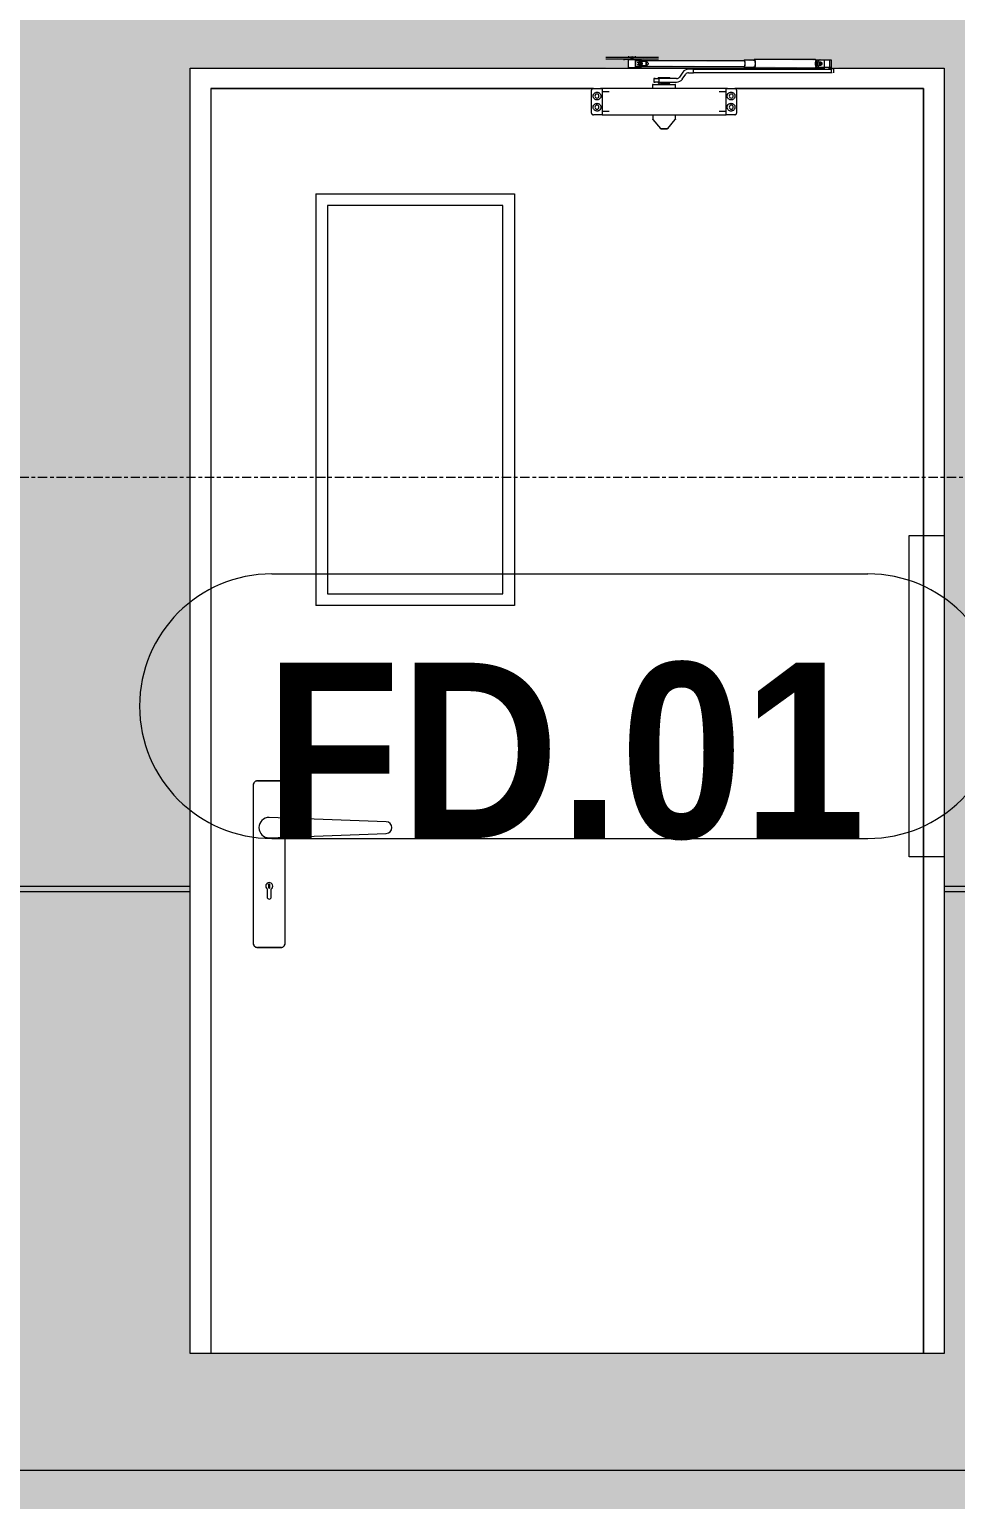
# Model space of a CAD drawing. Header units: millimetres. Extents: x 9199 to 175431, y -4466 to 35300.
# Drawn here: x 145686 to 147271, y 450 to 2966 of the extents above; entities that cross this region are included whole.
import ezdxf

# ---------------------------------------------------------------- set-up
doc = ezdxf.new("R2010")
doc.units = ezdxf.units.MM
doc.linetypes.add('Centre', pattern=[31.75, 6.35, -4.7625, 15.875, -4.7625])
for name, color, linetype, lineweight in [('0-2', 250, 'Continuous', 5), ('A-DETL-GENF-2', 9, 'Continuous', 9), ('A-DETL-THIN', 151, 'Continuous', 9), ('A-DOOR', 31, 'Continuous', 9), ('A-DOOR-FRAM', 31, 'Continuous', 9), ('A-DOOR-IDEN', 31, 'Continuous', 9), ('A-FLOR-LEVL-2', 51, 'Centre', 9), ('A-WALL', 113, 'Continuous', 9), ('A-WALL-PATT-2', 111, 'Continuous', 5), ('S-BEAM-1', 7, 'Continuous', 9)]:
    doc.layers.add(name, color=color, linetype=linetype, lineweight=lineweight)
doc.styles.add('Arial_B_2', font='arialbd.ttf', dxfattribs={"width": 0.9, "height": 300})

# ---------------------------------------------------------------- blocks, each defined once
blk = doc.blocks.new('NCV_TKTC_KET CAU_rvt-2-TKCS_MẶT ĐỨNG HƯỚNG TÂY')
at = {"layer": 'S-BEAM-1'}
for p, q in [((-33946.9, 1550), (-33946.9, 2100)), ((-33946.9, 2100), (-33886.9, 2100)), ((-33886.9, 1550), (-33946.9, 1550))]:
    blk.add_line(p, q, dxfattribs=at)
blk = doc.blocks.new('FD_01 - FD_01-1200x2200mm-1787918-TKCS_MẶT ĐỨNG HƯỚNG TÂY')
at = {"layer": 'A-DOOR'}
for p, q in [((-34426.8, 2920.3), (-34426.8, 2918.5)), ((-34420.8, 2920.3), (-34420.8, 2920.3)), ((-34420.8, 2920.3), (-34420.8, 2920.3)), ((-34414.8, 2918.5), (-34414.8, 2920.3)), ((-34465.8, 2918.5), (-34465.3, 2918.5)), ((-34465.8, 2915.5), (-34465.3, 2915.5)), ((-34465.3, 2918.5), (-34446.1, 2918.5)), ((-34465.3, 2915.5), (-34446.1, 2915.5)), ((-34446.1, 2918.5), (-34445.8, 2918.5)), ((-34446.1, 2915.5), (-34445.8, 2915.5)), ((-34445.7, 2918.5), (-34440.5, 2918.5)), ((-34445.7, 2915.5), (-34440.5, 2915.5)), ((-34440.5, 2918.5), (-34439.4, 2918.5)), ((-34440.5, 2915.5), (-34439.4, 2915.5)), ((-34439.4, 2918.5), (-34422.9, 2918.5)), ((-34439.4, 2915.5), (-34422.9, 2915.5)), ((-34433.8, 2914.5), (-34435.8, 2914.5)), ((-34435.8, 2914.5), (-34433.8, 2914.5)), ((-34426.4, 2914.5), (-34433.8, 2914.5)), ((-34427.3, 2914.5), (-34427.3, 2900.5)), ((-34427.3, 2900.5), (-34425.6, 2900.5)), ((-34427, 2900.5), (-34427.3, 2900.5)), ((-34426.7, 2914.5), (-34427, 2914.5)), ((-34427, 2914.5), (-34415.5, 2914.5)), ((-34415.5, 2900.5), (-34427, 2900.5)), ((-34425.8, 2915.5), (-34425.8, 2914.5)), ((-34420.8, 2918.5), (-34423.3, 2918.5)), ((-34423.3, 2918.5), (-34420.8, 2918.5)), ((-34420.8, 2915.5), (-34423.3, 2915.5)), ((-34423.3, 2915.5), (-34420.8, 2915.5)), ((-34420.8, 2915.5), (-34423.3, 2915.5)), ((-34423.3, 2915.5), (-34420.8, 2915.5)), ((-34422.9, 2918.5), (-34418.6, 2918.5)), ((-34422.9, 2918.5), (-34418.6, 2918.5)), ((-34418.6, 2917.5), (-34422.9, 2917.5)), ((-34422.9, 2915.5), (-34418.6, 2915.5)), ((-34422.9, 2915.5), (-34418.6, 2915.5)), ((-34420.8, 2918.5), (-34422.3, 2918.5)), ((-34422.3, 2918.5), (-34420.8, 2918.5)), ((-34420.8, 2918.5), (-34418.3, 2918.5)), ((-34418.3, 2918.5), (-34420.8, 2918.5)), ((-34420.8, 2918.5), (-34419.2, 2918.5)), ((-34419.2, 2918.5), (-34420.8, 2918.5)), ((-34420.8, 2915.5), (-34418.3, 2915.5)), ((-34418.3, 2915.5), (-34420.8, 2915.5)), ((-34420.8, 2915.5), (-34418.3, 2915.5)), ((-34418.3, 2915.5), (-34420.8, 2915.5)), ((-34418.6, 2918.5), (-34402.1, 2918.5)), ((-34418.6, 2915.5), (-34402.1, 2915.5)), ((-34415.8, 2914.5), (-34415.8, 2915.5)), ((-34415.5, 2914.5), (-34409.8, 2914.5)), ((-34415.5, 2914.5), (-34415.5, 2900.5)), ((-34409.8, 2900.5), (-34415.5, 2900.5)), ((-34228.8, 2912.5), (-34415.2, 2912.5)), ((-34415.2, 2902.5), (-34228.8, 2902.5)), ((-34414.3, 2900.5), (-34414.3, 2914.5)), ((-34411.2, 2910.8), (-34411.2, 2908.9)), ((-34411.2, 2906), (-34411.2, 2904.2)), ((-34407.8, 2914.5), (-34409.8, 2914.5)), ((-34409.5, 2911.5), (-34404.8, 2911.5)), ((-34406.4, 2911.5), (-34409.5, 2911.5)), ((-34409.5, 2903.5), (-34406.4, 2903.5)), ((-34404.8, 2903.5), (-34409.5, 2903.5)), ((-34405.8, 2914.5), (-34407.8, 2914.5)), ((-34407.8, 2914.5), (-34405.8, 2914.5)), ((-34405.2, 2911.5), (-34406.4, 2911.5)), ((-34406.4, 2903.5), (-34405.2, 2903.5)), ((-34404.8, 2911.5), (-34403.6, 2911.5)), ((-34403.6, 2903.5), (-34404.8, 2903.5)), ((-34403.6, 2911.5), (-34396.7, 2911.5)), ((-34396.7, 2903.5), (-34403.6, 2903.5)), ((-34402.1, 2918.5), (-34401, 2918.5)), ((-34402.1, 2915.5), (-34401, 2915.5)), ((-34401, 2918.5), (-34395.8, 2918.5)), ((-34401, 2915.5), (-34395.8, 2915.5)), ((-34396.7, 2903.5), (-34396.7, 2911.5)), ((-34395.7, 2918.5), (-34395.4, 2918.5)), ((-34395.7, 2915.5), (-34395.4, 2915.5)), ((-34395.4, 2918.5), (-34376.2, 2918.5)), ((-34395.4, 2915.5), (-34376.2, 2915.5)), ((-34376.2, 2918.5), (-34375.8, 2918.5)), ((-34376.2, 2915.5), (-34375.8, 2915.5)), ((-34324.2, 2898), (-34324.2, 2898)), ((-34315.8, 2898), (-34324.2, 2898)), ((-34315.8, 2892), (-34315.8, 2898)), ((-34315.8, 2898), (-34080.3, 2898)), ((-34211.4, 2913.5), (-34228.8, 2913.5)), ((-34228.8, 2901.5), (-34211.4, 2901.5)), ((-34106.7, 2914.5), (-34211.4, 2914.5)), ((-34211.4, 2900.5), (-34106.7, 2900.5)), ((-34107.6, 2914), (-34105.9, 2914)), ((-34105.9, 2901), (-34107.6, 2901)), ((-34105.9, 2914), (-34099, 2914)), ((-34105.9, 2914), (-34105.9, 2901)), ((-34105.9, 2901.4), (-34105.9, 2913.6)), ((-34105.9, 2913.6), (-34105.9, 2901.4)), ((-34099, 2901), (-34105.9, 2901)), ((-34099.6, 2914), (-34099, 2914)), ((-34099, 2901), (-34099.6, 2901)), ((-34099, 2914), (-34091.9, 2914)), ((-34091.9, 2901), (-34099, 2901)), ((-34093.3, 2901), (-34093.3, 2898)), ((-34092.1, 2901.2), (-34092.1, 2898)), ((-34091.9, 2914), (-34080.3, 2914)), ((-34091.9, 2914), (-34091.9, 2901)), ((-34080.3, 2901), (-34091.9, 2901)), ((-34083.5, 2898), (-34083.5, 2901)), ((-34082.3, 2898), (-34082.3, 2914)), ((-34080.3, 2898), (-34078.2, 2898)), ((-34080.3, 2898), (-34080.3, 2892)), ((-34079.8, 2901), (-34079.8, 2914)), ((-34075.8, 2892), (-34075.8, 2898)), ((-34385.7, 2872), (-34385.7, 2865)), ((-34385, 2872), (-34385.7, 2872)), ((-34385.7, 2872), (-34385, 2872)), ((-34385, 2872), (-34346.6, 2872)), ((-34383.6, 2882), (-34383.6, 2876)), ((-34381.4, 2882), (-34383.6, 2882)), ((-34383.6, 2882), (-34375.1, 2882)), ((-34375.1, 2876), (-34383.6, 2876)), ((-34383.6, 2876), (-34381.4, 2876)), ((-34376.2, 2884), (-34368.8, 2884)), ((-34376.2, 2884), (-34376.2, 2882)), ((-34376.2, 2876), (-34376.2, 2874)), ((-34372.5, 2874), (-34376.2, 2874)), ((-34344.7, 2882), (-34375.1, 2882)), ((-34375.1, 2882), (-34375.1, 2876)), ((-34375.1, 2876), (-34344.7, 2876)), ((-34375.1, 2874), (-34375.1, 2872)), ((-34374.8, 2874), (-34375.1, 2874)), ((-34375.1, 2874), (-34374.8, 2874)), ((-34373.9, 2874), (-34374.8, 2874)), ((-34374.8, 2874), (-34373.9, 2874)), ((-34363.8, 2874), (-34372.5, 2874)), ((-34372.5, 2874), (-34368.5, 2874)), ((-34368.8, 2874), (-34372.5, 2874)), ((-34368.8, 2884), (-34358.8, 2884)), ((-34368.8, 2884), (-34368.8, 2882)), ((-34368.8, 2876), (-34368.8, 2874)), ((-34363.8, 2874), (-34368.8, 2874)), ((-34368.5, 2874), (-34359.8, 2874)), ((-34357.4, 2874), (-34363.8, 2874)), ((-34358.8, 2874), (-34363.8, 2874)), ((-34359.8, 2874), (-34357.4, 2874)), ((-34358.8, 2884), (-34356.1, 2884)), ((-34358.8, 2884), (-34358.8, 2882)), ((-34358.8, 2876), (-34358.8, 2874)), ((-34357.4, 2874), (-34358.8, 2874)), ((-34357.4, 2874), (-34357.1, 2874)), ((-34357.1, 2874), (-34357.4, 2874)), ((-34356.1, 2874), (-34357.4, 2874)), ((-34357.1, 2872), (-34357.1, 2874)), ((-34356.1, 2882), (-34356.1, 2884)), ((-34356.1, 2874), (-34356.1, 2876)), ((-34346.6, 2872), (-34347.2, 2872)), ((-34346.6, 2865), (-34346.6, 2872)), ((-34334, 2892.9), (-34339.8, 2884.6)), ((-34334.9, 2881.1), (-34329.1, 2889.4)), ((-34324.2, 2892), (-34315.8, 2892)), ((-34080.3, 2892), (-34315.8, 2892)), ((-34078.2, 2892), (-34080.3, 2892)), ((-34487.1, 2865), (-35141.9, 2865)), ((-35141.9, 2865), (-35141.9, 700)), ((-34490.1, 2823), (-34490.1, 2862)), ((-34487.1, 2865), (-34474.9, 2865)), ((-34472.1, 2865), (-34474.9, 2865)), ((-34474.9, 2865), (-34472.9, 2865)), ((-34472.5, 2865), (-34472.2, 2865)), ((-34260.1, 2865), (-34472.1, 2865)), ((-34472.1, 2865), (-34472.1, 2864.7)), ((-34472.1, 2864.7), (-34472.1, 2856.1)), ((-34460.1, 2859), (-34472.1, 2859)), ((-34472.1, 2856.1), (-34472.1, 2854.3)), ((-34472.1, 2854.3), (-34472.1, 2830.7)), ((-34260.1, 2859), (-34272.1, 2859)), ((-34257.4, 2865), (-34260.1, 2865)), ((-34260.1, 2864.7), (-34260.1, 2865)), ((-34260.1, 2856.1), (-34260.1, 2864.7)), ((-34260.1, 2854.3), (-34260.1, 2856.1)), ((-34260.1, 2830.7), (-34260.1, 2854.3)), ((-34260, 2865), (-34259.8, 2865)), ((-34259.3, 2865), (-34257.4, 2865)), ((-34257.4, 2865), (-34245.1, 2865)), ((-33921.9, 2865), (-34245.1, 2865)), ((-34242.1, 2862), (-34242.1, 2823)), ((-33921.9, 700), (-33921.9, 2865)), ((-34474.9, 2820), (-34487.1, 2820)), ((-34472.9, 2820), (-34474.9, 2820)), ((-34472.2, 2820), (-34472.5, 2820)), ((-34472.1, 2830.7), (-34472.1, 2828.9)), ((-34472.1, 2828.9), (-34472.1, 2820.3)), ((-34472.1, 2826), (-34460.1, 2826)), ((-34472.1, 2820.3), (-34472.1, 2820)), ((-34472.1, 2820), (-34260.1, 2820)), ((-34385.6, 2820), (-34385.6, 2812.4)), ((-34346.6, 2812.4), (-34346.6, 2820)), ((-34272.1, 2826), (-34260.1, 2826)), ((-34260.1, 2828.9), (-34260.1, 2830.7)), ((-34260.1, 2820.3), (-34260.1, 2828.9)), ((-34260.1, 2820), (-34260.1, 2820.3)), ((-34259.8, 2820), (-34260, 2820)), ((-34257.4, 2820), (-34259.3, 2820)), ((-34245.1, 2820), (-34257.4, 2820)), ((-34385.4, 2811.7), (-34372.4, 2796.3)), ((-34366.1, 2796), (-34366.1, 2796)), ((-34366.1, 2796), (-34366.1, 2796)), ((-34359.9, 2796.3), (-34346.9, 2811.7)), ((-34961.9, 2685), (-34621.9, 2685)), ((-34961.9, 2685), (-34961.9, 1980)), ((-34621.9, 2685), (-34621.9, 1980)), ((-34941.9, 2665), (-34941.9, 2000)), ((-34641.9, 2665), (-34941.9, 2665)), ((-34641.9, 2000), (-34641.9, 2665)), ((-34941.9, 2000), (-34641.9, 2000)), ((-34621.9, 1980), (-34961.9, 1980)), ((-35069.4, 1672.5), (-35069.4, 1402.5)), ((-35021.9, 1680), (-35061.9, 1680)), ((-35061.9, 1680), (-35021.9, 1680)), ((-35014.4, 1616.5), (-35014.4, 1672.5)), ((-34841.6, 1610), (-35041.9, 1617.5)), ((-35041.9, 1582.5), (-34841.6, 1590)), ((-35014.4, 1402.5), (-35014.4, 1583.5)), ((-35045.4, 1495.1), (-35045.4, 1481.2)), ((-35042.6, 1497), (-35042.6, 1503)), ((-35041.2, 1503), (-35041.2, 1497)), ((-35038.4, 1481.2), (-35038.4, 1495.1)), ((-35061.9, 1395), (-35022, 1395)), ((-35022, 1395), (-35061.9, 1395))]:
    blk.add_line(p, q, dxfattribs=at)
at = {"layer": 'A-DOOR', "flags": 128}
for points in [[(-34396.7, 2911.5), (-34395.7, 2911), (-34394.9, 2910.4), (-34394.3, 2909.7), (-34393.8, 2909), (-34393.5, 2908.3), (-34393.4, 2907.5)], [(-34393.4, 2907.5), (-34393.5, 2906.7), (-34393.8, 2906), (-34394.3, 2905.3), (-34394.9, 2904.6), (-34395.7, 2904), (-34396.7, 2903.5)], [(-34396, 2907.5), (-34396.1, 2908.3), (-34396.3, 2909), (-34396.6, 2909.7)], [(-34396.6, 2905.3), (-34396.3, 2906), (-34396.1, 2906.7), (-34396, 2907.5)], [(-34487.1, 2865), (-34487.8, 2864.9), (-34488.4, 2864.7), (-34489, 2864.3), (-34489.5, 2863.9), (-34489.8, 2863.3), (-34490.1, 2862.7), (-34490.1, 2862)], [(-34242.1, 2862), (-34242.2, 2862.7), (-34242.4, 2863.3), (-34242.8, 2863.9), (-34243.3, 2864.3), (-34243.8, 2864.7), (-34244.5, 2864.9), (-34245.1, 2865)], [(-34490.1, 2823), (-34490.1, 2822.3), (-34489.8, 2821.7), (-34489.5, 2821.1), (-34489, 2820.7), (-34488.4, 2820.3), (-34487.8, 2820.1), (-34487.1, 2820)], [(-34245.1, 2820), (-34244.5, 2820.1), (-34243.8, 2820.3), (-34243.3, 2820.7), (-34242.8, 2821.1), (-34242.4, 2821.7), (-34242.2, 2822.3), (-34242.1, 2823)], [(-34385.4, 2811.7), (-34385.4, 2811.7), (-34385.4, 2811.8), (-34385.4, 2811.8), (-34385.5, 2811.8), (-34385.5, 2811.9), (-34385.5, 2811.9), (-34385.5, 2812), (-34385.5, 2812), (-34385.6, 2812), (-34385.6, 2812.1), (-34385.6, 2812.1), (-34385.6, 2812.2), (-34385.6, 2812.2), (-34385.6, 2812.3), (-34385.6, 2812.3), (-34385.6, 2812.3), (-34385.6, 2812.4), (-34385.6, 2812.4)], [(-34371.7, 2796), (-34371.7, 2796), (-34371.8, 2796), (-34371.8, 2796), (-34371.8, 2796), (-34371.9, 2796), (-34371.9, 2796), (-34372, 2796), (-34372, 2796), (-34372, 2796.1), (-34372.1, 2796.1), (-34372.1, 2796.1), (-34372.1, 2796.1), (-34372.2, 2796.1), (-34372.2, 2796.1), (-34372.2, 2796.2), (-34372.2, 2796.2), (-34372.3, 2796.2), (-34372.3, 2796.2), (-34372.3, 2796.3), (-34372.4, 2796.3), (-34372.4, 2796.3), (-34372.4, 2796.3)], [(-34366.1, 2796), (-34366.3, 2796), (-34366.6, 2796), (-34366.8, 2796), (-34367, 2796), (-34367.2, 2796), (-34367.5, 2796), (-34367.7, 2796), (-34367.9, 2796), (-34368.1, 2796), (-34368.3, 2796), (-34368.5, 2796), (-34368.7, 2796), (-34368.9, 2796), (-34369.1, 2796), (-34369.3, 2796), (-34369.5, 2796), (-34369.6, 2796), (-34369.8, 2796), (-34370, 2796), (-34370.1, 2796), (-34370.3, 2796), (-34370.4, 2796), (-34370.6, 2796), (-34370.7, 2796), (-34370.8, 2796), (-34370.9, 2796), (-34371, 2796), (-34371.1, 2796), (-34371.2, 2796), (-34371.3, 2796), (-34371.4, 2796), (-34371.5, 2796), (-34371.5, 2796), (-34371.6, 2796), (-34371.6, 2796), (-34371.7, 2796), (-34371.7, 2796), (-34371.7, 2796), (-34371.7, 2796)], [(-34371.7, 2796), (-34371.7, 2796), (-34371.7, 2796), (-34371.7, 2796), (-34371.6, 2796), (-34371.6, 2796), (-34371.5, 2796), (-34371.5, 2796), (-34371.4, 2796), (-34371.3, 2796), (-34371.3, 2796), (-34371.2, 2796), (-34371.1, 2796), (-34371, 2796), (-34370.8, 2796), (-34370.7, 2796), (-34370.6, 2796), (-34370.5, 2796), (-34370.3, 2796), (-34370.2, 2796), (-34370, 2796), (-34369.8, 2796), (-34369.7, 2796), (-34369.5, 2796), (-34369.3, 2796), (-34369.1, 2796), (-34368.9, 2796), (-34368.8, 2796), (-34368.6, 2796), (-34368.4, 2796), (-34368.1, 2796), (-34367.9, 2796), (-34367.7, 2796), (-34367.5, 2796), (-34367.3, 2796), (-34367.1, 2796), (-34366.9, 2796), (-34366.6, 2796), (-34366.4, 2796), (-34366.2, 2796), (-34366.1, 2796)], [(-34366.1, 2796), (-34365.9, 2796), (-34365.7, 2796), (-34365.5, 2796), (-34365.2, 2796), (-34365, 2796), (-34364.8, 2796), (-34364.6, 2796), (-34364.4, 2796), (-34364.2, 2796), (-34364, 2796), (-34363.8, 2796), (-34363.6, 2796), (-34363.4, 2796), (-34363.2, 2796), (-34363, 2796), (-34362.8, 2796), (-34362.6, 2796), (-34362.5, 2796), (-34362.3, 2796), (-34362.1, 2796), (-34362, 2796), (-34361.8, 2796), (-34361.7, 2796), (-34361.6, 2796), (-34361.4, 2796), (-34361.3, 2796), (-34361.2, 2796), (-34361.1, 2796), (-34361, 2796), (-34360.9, 2796), (-34360.9, 2796), (-34360.8, 2796), (-34360.7, 2796), (-34360.7, 2796), (-34360.6, 2796), (-34360.6, 2796), (-34360.6, 2796), (-34360.6, 2796), (-34360.6, 2796)], [(-34360.6, 2796), (-34360.6, 2796), (-34360.6, 2796), (-34360.6, 2796), (-34360.6, 2796), (-34360.7, 2796), (-34360.7, 2796), (-34360.8, 2796), (-34360.8, 2796), (-34360.9, 2796), (-34361, 2796), (-34361.1, 2796), (-34361.2, 2796), (-34361.3, 2796), (-34361.4, 2796), (-34361.5, 2796), (-34361.7, 2796), (-34361.8, 2796), (-34361.9, 2796), (-34362.1, 2796), (-34362.2, 2796), (-34362.4, 2796), (-34362.6, 2796), (-34362.7, 2796), (-34362.9, 2796), (-34363.1, 2796), (-34363.3, 2796), (-34363.5, 2796), (-34363.7, 2796), (-34363.9, 2796), (-34364.1, 2796), (-34364.3, 2796), (-34364.5, 2796), (-34364.7, 2796), (-34365, 2796), (-34365.2, 2796), (-34365.4, 2796), (-34365.6, 2796), (-34365.8, 2796), (-34366.1, 2796), (-34366.1, 2796)], [(-34359.9, 2796.3), (-34359.9, 2796.3), (-34359.9, 2796.3), (-34359.9, 2796.2), (-34360, 2796.2), (-34360, 2796.2), (-34360, 2796.2), (-34360, 2796.2), (-34360.1, 2796.1), (-34360.1, 2796.1), (-34360.1, 2796.1), (-34360.2, 2796.1), (-34360.2, 2796.1), (-34360.2, 2796.1), (-34360.3, 2796), (-34360.3, 2796), (-34360.3, 2796), (-34360.4, 2796), (-34360.4, 2796), (-34360.5, 2796), (-34360.5, 2796), (-34360.5, 2796), (-34360.6, 2796)], [(-34346.6, 2812.4), (-34346.6, 2812.4), (-34346.6, 2812.3), (-34346.6, 2812.3), (-34346.6, 2812.2), (-34346.6, 2812.2), (-34346.7, 2812.1), (-34346.7, 2812.1), (-34346.7, 2812.1), (-34346.7, 2812), (-34346.7, 2812), (-34346.7, 2811.9), (-34346.8, 2811.9), (-34346.8, 2811.9), (-34346.8, 2811.8), (-34346.8, 2811.8), (-34346.8, 2811.7), (-34346.9, 2811.7), (-34346.9, 2811.7)], [(-35061.9, 1680), (-35062.2, 1680), (-35062.5, 1680), (-35062.8, 1679.9), (-35063.1, 1679.9), (-35063.4, 1679.9), (-35063.7, 1679.8), (-35064, 1679.7), (-35064.3, 1679.6), (-35064.6, 1679.5), (-35064.9, 1679.4), (-35065.1, 1679.3), (-35065.4, 1679.2), (-35065.7, 1679), (-35065.9, 1678.9), (-35066.2, 1678.7), (-35066.4, 1678.5), (-35066.7, 1678.3), (-35066.9, 1678.1), (-35067.1, 1677.9), (-35067.3, 1677.7), (-35067.5, 1677.5), (-35067.7, 1677.3), (-35067.9, 1677), (-35068.1, 1676.8), (-35068.2, 1676.6), (-35068.4, 1676.3), (-35068.6, 1676), (-35068.7, 1675.8), (-35068.8, 1675.5), (-35068.9, 1675.2), (-35069, 1674.9), (-35069.1, 1674.7), (-35069.2, 1674.4), (-35069.3, 1674.1), (-35069.3, 1673.8), (-35069.4, 1673.5), (-35069.4, 1673.2), (-35069.4, 1672.9), (-35069.4, 1672.6), (-35069.4, 1672.5)], [(-35014.4, 1672.5), (-35014.4, 1672.8), (-35014.5, 1673.1), (-35014.5, 1673.4), (-35014.5, 1673.7), (-35014.6, 1674), (-35014.7, 1674.3), (-35014.7, 1674.6), (-35014.8, 1674.9), (-35014.9, 1675.1), (-35015, 1675.4), (-35015.2, 1675.7), (-35015.3, 1676), (-35015.4, 1676.2), (-35015.6, 1676.5), (-35015.7, 1676.7), (-35015.9, 1677), (-35016.1, 1677.2), (-35016.3, 1677.4), (-35016.5, 1677.7), (-35016.7, 1677.9), (-35016.9, 1678.1), (-35017.2, 1678.3), (-35017.4, 1678.5), (-35017.6, 1678.6), (-35017.9, 1678.8), (-35018.1, 1679), (-35018.4, 1679.1), (-35018.7, 1679.3), (-35018.9, 1679.4), (-35019.2, 1679.5), (-35019.5, 1679.6), (-35019.8, 1679.7), (-35020.1, 1679.8), (-35020.4, 1679.8), (-35020.7, 1679.9), (-35021, 1679.9), (-35021.3, 1680), (-35021.6, 1680), (-35021.9, 1680), (-35021.9, 1680)], [(-35069.4, 1402.5), (-35069.4, 1402.2), (-35069.4, 1401.9), (-35069.4, 1401.6), (-35069.3, 1401.3), (-35069.3, 1401), (-35069.2, 1400.7), (-35069.1, 1400.4), (-35069.1, 1400.1), (-35069, 1399.9), (-35068.8, 1399.6), (-35068.7, 1399.3), (-35068.6, 1399), (-35068.4, 1398.8), (-35068.3, 1398.5), (-35068.1, 1398.3), (-35068, 1398), (-35067.8, 1397.8), (-35067.6, 1397.6), (-35067.4, 1397.3), (-35067.2, 1397.1), (-35066.9, 1396.9), (-35066.7, 1396.7), (-35066.5, 1396.5), (-35066.2, 1396.4), (-35066, 1396.2), (-35065.7, 1396), (-35065.5, 1395.9), (-35065.2, 1395.7), (-35064.9, 1395.6), (-35064.7, 1395.5), (-35064.4, 1395.4), (-35064.1, 1395.3), (-35063.8, 1395.2), (-35063.5, 1395.2), (-35063.2, 1395.1), (-35062.9, 1395.1), (-35062.6, 1395), (-35062.3, 1395), (-35062, 1395), (-35061.9, 1395)], [(-35022, 1395), (-35021.7, 1395), (-35021.4, 1395), (-35021.1, 1395.1), (-35020.8, 1395.1), (-35020.5, 1395.1), (-35020.2, 1395.2), (-35019.9, 1395.3), (-35019.6, 1395.4), (-35019.3, 1395.5), (-35019, 1395.6), (-35018.8, 1395.7), (-35018.5, 1395.8), (-35018.2, 1396), (-35018, 1396.1), (-35017.7, 1396.3), (-35017.5, 1396.5), (-35017.2, 1396.7), (-35017, 1396.9), (-35016.8, 1397.1), (-35016.6, 1397.3), (-35016.4, 1397.5), (-35016.2, 1397.7), (-35016, 1398), (-35015.8, 1398.2), (-35015.6, 1398.5), (-35015.5, 1398.7), (-35015.3, 1399), (-35015.2, 1399.2), (-35015.1, 1399.5), (-35014.9, 1399.8), (-35014.8, 1400.1), (-35014.8, 1400.4), (-35014.7, 1400.7), (-35014.6, 1400.9), (-35014.5, 1401.2), (-35014.5, 1401.5), (-35014.5, 1401.8), (-35014.4, 1402.1), (-35014.4, 1402.4), (-35014.4, 1402.5)]]:
    blk.add_lwpolyline(points, dxfattribs=at)
at = {"layer": 'A-DOOR'}
for centre, radius, start, end in [((-34481.1, 2852), 3.5, 0, 180), ((-34481.1, 2852), 3.5, 180, 0), ((-34251.1, 2852), 3.5, 0, 180), ((-34251.1, 2852), 3.5, 180, 0), ((-34481.1, 2833), 3.5, 0, 180), ((-34481.1, 2833), 3.5, 180, 0), ((-34251.1, 2833), 3.5, 0, 180), ((-34251.1, 2833), 3.5, 180, 0), ((-35061.9, 1672.5), 7.5, 150, 180), ((-35061.9, 1672.5), 7.5, 90, 120), ((-35021.9, 1672.5), 7.5, 60, 90), ((-35021.9, 1672.5), 7.5, 0, 30), ((-35041.9, 1600), 17.5, 90, 180), ((-35041.9, 1600), 17.5, 180, 270), ((-34841.9, 1600), 10, 0, 87.8544), ((-34841.9, 1600), 10, 272.1456, 0), ((-35041.9, 1500), 6, 305.6853, 234.3147), ((-35041.9, 1503), 0.7, 0, 180), ((-35041.9, 1503), 0.7, 0, 180), ((-35041.9, 1497), 0.7, 180, 0), ((-35041.9, 1497), 0.7, 180, 0), ((-35041.9, 1481.2), 3.5, 180, 0), ((-35061.9, 1402.5), 7.5, 180, 210), ((-35061.9, 1402.5), 7.5, 240, 270), ((-35022, 1402.5), 7.52, 270, 300), ((-35022, 1402.5), 7.52, 330, 0)]:
    blk.add_arc(centre, radius, start, end, dxfattribs=at)
for centre, major_axis, ratio, start_param, end_param in [((-34410.2, 2907.5), (0, 2.5), 0.965835, 0.261799, 0.523599), ((-34410.2, 2907.5), (0, 2.5), 0.965835, 2.617994, 2.879793), ((-34409.7, 2907.5), (0, 2.5), 0.965835, 0.261799, 0.523599), ((-34409.7, 2907.5), (0, 2.5), 0.965835, 0.261799, 0.523599), ((-34409.7, 2907.5), (0, 2.5), 0.965835, 2.617994, 2.879793), ((-34409.7, 2907.5), (0, 2.5), 0.965835, 2.617994, 2.879793), ((-34412, 2907.5), (0, 5), 0.259156, 4.942493, 5.172597), ((-34412, 2907.5), (0, 5), 0.259156, 4.252181, 4.482285), ((-34408.1, 2907.5), (0, 2.5), 0.965835, 0.785398, 1.047198), ((-34408.1, 2907.5), (0, 2.5), 0.965835, 0.785398, 1.047198), ((-34408.1, 2907.5), (0, 2.5), 0.965835, 2.094395, 2.356194), ((-34408.1, 2907.5), (0, 2.5), 0.965835, 2.094395, 2.356194), ((-34407.6, 2907.5), (0, 2.5), 0.965835, 4.712389, 7.853982), ((-34407.6, 2907.5), (0, 2.5), 0.965835, 1.570796, 4.712389), ((-34409.8, 2907.5), (0, 7), 0.965835, 4.712389, 6.283185), ((-34409.8, 2907.5), (0, 7), 0.965835, 3.141593, 4.712389), ((-34408.1, 2907.5), (0, 2.5), 0.965835, 4.712389, 6.806784), ((-34408.1, 2907.5), (0, 2.5), 0.965835, 4.712389, 6.806784), ((-34408.1, 2907.5), (0, 2.5), 0.965835, 2.617994, 4.712389), ((-34408.1, 2907.5), (0, 2.5), 0.965835, 2.617994, 4.712389), ((-34412.4, 2907.5), (0, 7), 0.965835, 4.712389, 5.759587), ((-34409.7, 2907.5), (0, 2.5), 0.965835, 4.712389, 6.021386), ((-34409.7, 2907.5), (0, 2.5), 0.965835, 4.712389, 6.021386), ((-34409.7, 2907.5), (0, 2.5), 0.965835, 3.403392, 4.712389), ((-34412.4, 2907.5), (0, 7), 0.965835, 3.665191, 4.712389), ((-34409.7, 2907.5), (0, 2.5), 0.965835, 3.403392, 4.712389), ((-34410.2, 2907.5), (0, 2.5), 0.965835, 4.712389, 5.759587), ((-34410.2, 2907.5), (0, 2.5), 0.965835, 3.665191, 4.712389), ((-34410.4, 2907.5), (0, 7), 0.965835, 4.712389, 6.021386), ((-34410.4, 2907.5), (0, 7), 0.965835, 3.403392, 4.712389), ((-34411.9, 2907.5), (0, 7), 0.965835, 4.974188, 5.759587), ((-34411.9, 2907.5), (0, 7), 0.965835, 3.665191, 4.45059), ((-34324.2, 2886), (0, 12), 1, 0, 0.959931), ((-34228.8, 2907.5), (0, 6), 0.259156, 4.712389, 6.806784), ((-34228.8, 2907.5), (0, 6), 0.259156, 2.617994, 4.712389), ((-34228.8, 2907.5), (0, 5), 0.259156, 4.712389, 6.283185), ((-34228.8, 2907.5), (0, 5), 0.259156, 3.141593, 4.712389), ((-34211.4, 2907.5), (0, 7), 0.259156, 4.712389, 7.068583), ((-34211.4, 2907.5), (0, 7), 0.259156, 2.356194, 4.712389), ((-34211.4, 2907.5), (0, 6), 0.259156, 4.712389, 6.806784), ((-34211.4, 2907.5), (0, 6), 0.259156, 2.617994, 4.712389), ((-34106.7, 2907.5), (0, 7), 0.259156, 5.776005, 6.283185), ((-34106.7, 2907.5), (0, 7), 0.259156, 3.141593, 3.648773), ((-34097.7, 2907.5), (0, 6.79), 0.965835, 0.291061, 1.570796), ((-34097.7, 2907.5), (0, 6.79), 0.965835, 1.570796, 2.850532), ((-34097.2, 2907.5), (0, 6.79), 0.965835, 0.291061, 1.570796), ((-34097.2, 2907.5), (0, 6.79), 0.965835, 1.570796, 2.850532), ((-34100.2, 2907.5), (0, 2.5), 0.965835, 4.712389, 7.068583), ((-34100.7, 2907.5), (0, 2.5), 0.965835, 4.712389, 6.806784), ((-34100.2, 2907.5), (0, 2.5), 0.965835, 2.356194, 4.712389), ((-34100.7, 2907.5), (0, 2.5), 0.965835, 2.617994, 4.712389), ((-34100.1, 2907.5), (0, 2.5), 0.965835, 4.712389, 7.068583), ((-34100.1, 2907.5), (0, 2.5), 0.965835, 2.356194, 4.712389), ((-34098.3, 2907.5), (0, 2.5), 0.965835, 4.712389, 7.853982), ((-34098.4, 2907.5), (0, 2.5), 0.965835, 4.712389, 7.853982), ((-34098.3, 2907.5), (0, 2.5), 0.965835, 1.570796, 4.712389), ((-34098.4, 2907.5), (0, 2.5), 0.965835, 1.570796, 4.712389), ((-34097.8, 2907.5), (0, 2.5), 0.965835, 4.712389, 7.853982), ((-34097.8, 2907.5), (0, 2.5), 0.965835, 1.570796, 4.712389), ((-34344.7, 2888), (0, 6), 1, 3.141593, 4.101524), ((-34344.7, 2888), (0, 12), 1, 3.141593, 4.101524), ((-34324.2, 2886), (0, 6), 1, 0, 0.959931)]:
    blk.add_ellipse(centre, major_axis=major_axis, ratio=ratio, start_param=start_param, end_param=end_param, dxfattribs=at)
for points, knots in [([(-34107, 2907.5), (-34107, 2907.8), (-34106.9, 2908.2), (-34106.9, 2908.7), (-34106.9, 2909), (-34106.8, 2909.4), (-34106.7, 2909.8), (-34106.7, 2910), (-34106.6, 2910.3), (-34106.6, 2910.4), (-34106.5, 2910.6), (-34106.5, 2910.8), (-34106.4, 2911.1), (-34106.3, 2911.3), (-34106.3, 2911.5), (-34106.2, 2911.7), (-34106.2, 2911.8), (-34106.1, 2912), (-34106.1, 2912.3), (-34106, 2912.5), (-34105.9, 2912.8), (-34105.9, 2913.2), (-34105.9, 2913.5), (-34105.9, 2913.6)], [0, 0, 0, 0, 0.1, 0.15, 0.2, 0.25, 0.3, 0.35, 0.375, 0.4, 0.425, 0.45, 0.5, 0.55, 0.575, 0.6, 0.625, 0.65, 0.7, 0.75, 0.8, 0.9, 1, 1, 1, 1]), ([(-34105.9, 2901.4), (-34105.9, 2901.5), (-34105.9, 2901.8), (-34105.9, 2902.2), (-34106, 2902.5), (-34106.1, 2902.7), (-34106.1, 2903), (-34106.2, 2903.2), (-34106.2, 2903.3), (-34106.3, 2903.5), (-34106.3, 2903.7), (-34106.4, 2903.9), (-34106.5, 2904.2), (-34106.5, 2904.4), (-34106.6, 2904.6), (-34106.6, 2904.7), (-34106.7, 2905), (-34106.7, 2905.2), (-34106.8, 2905.6), (-34106.9, 2906), (-34106.9, 2906.3), (-34106.9, 2906.8), (-34107, 2907.2), (-34107, 2907.5)], [0, 0, 0, 0, 0.1, 0.2, 0.25, 0.3, 0.35, 0.375, 0.4, 0.425, 0.45, 0.5, 0.55, 0.575, 0.6, 0.625, 0.65, 0.7, 0.75, 0.8, 0.85, 0.9, 1, 1, 1, 1]), ([(-34487.5, 2852), (-34487.5, 2853.2), (-34487, 2855), (-34485.5, 2856.9), (-34484, 2857.9), (-34482.3, 2858.5), (-34480.5, 2858.7), (-34478.8, 2858.4), (-34477.1, 2857.6), (-34475.8, 2856.4), (-34475.1, 2855.4), (-34474.9, 2854.9)], [0, 0, 0, 0, 0.2, 0.3, 0.4, 0.5, 0.6, 0.7, 0.8, 0.9, 1, 1, 1, 1]), ([(-34474.9, 2849.1), (-34475.4, 2848), (-34476.6, 2846.7), (-34478.8, 2845.6), (-34480.5, 2845.3), (-34482.3, 2845.5), (-34484, 2846.1), (-34485.5, 2847.1), (-34486.6, 2848.5), (-34487.3, 2850.2), (-34487.5, 2851.4), (-34487.5, 2852)], [0, 0, 0, 0, 0.2, 0.3, 0.4, 0.5, 0.6, 0.7, 0.8, 0.9, 1, 1, 1, 1]), ([(-34257.4, 2854.9), (-34256.9, 2856), (-34255.7, 2857.3), (-34253.5, 2858.4), (-34251.7, 2858.7), (-34249.9, 2858.5), (-34248.2, 2857.9), (-34246.8, 2856.9), (-34245.6, 2855.5), (-34244.9, 2853.8), (-34244.8, 2852.6), (-34244.8, 2852)], [0, 0, 0, 0, 0.2, 0.3, 0.4, 0.5, 0.6, 0.7, 0.8, 0.9, 1, 1, 1, 1]), ([(-34244.8, 2852), (-34244.8, 2850.8), (-34245.3, 2849), (-34246.8, 2847.1), (-34248.2, 2846.1), (-34249.9, 2845.5), (-34251.7, 2845.3), (-34253.5, 2845.6), (-34255.1, 2846.4), (-34256.5, 2847.6), (-34257.1, 2848.6), (-34257.4, 2849.1)], [0, 0, 0, 0, 0.2, 0.3, 0.4, 0.5, 0.6, 0.7, 0.8, 0.9, 1, 1, 1, 1]), ([(-34487.5, 2833), (-34487.5, 2834.2), (-34487, 2836), (-34485.5, 2837.9), (-34484, 2838.9), (-34482.3, 2839.5), (-34480.5, 2839.7), (-34478.8, 2839.4), (-34477.1, 2838.6), (-34475.8, 2837.4), (-34475.1, 2836.4), (-34474.9, 2835.9)], [0, 0, 0, 0, 0.2, 0.3, 0.4, 0.5, 0.6, 0.7, 0.8, 0.9, 1, 1, 1, 1]), ([(-34474.9, 2830.1), (-34475.4, 2829), (-34476.6, 2827.7), (-34478.8, 2826.6), (-34480.5, 2826.3), (-34482.3, 2826.5), (-34484, 2827.1), (-34485.5, 2828.1), (-34486.6, 2829.5), (-34487.3, 2831.2), (-34487.5, 2832.4), (-34487.5, 2833)], [0, 0, 0, 0, 0.2, 0.3, 0.4, 0.5, 0.6, 0.7, 0.8, 0.9, 1, 1, 1, 1]), ([(-34257.4, 2835.9), (-34256.9, 2837), (-34255.7, 2838.3), (-34253.5, 2839.4), (-34251.7, 2839.7), (-34249.9, 2839.5), (-34248.2, 2838.9), (-34246.8, 2837.9), (-34245.6, 2836.5), (-34244.9, 2834.8), (-34244.8, 2833.6), (-34244.8, 2833)], [0, 0, 0, 0, 0.2, 0.3, 0.4, 0.5, 0.6, 0.7, 0.8, 0.9, 1, 1, 1, 1]), ([(-34244.8, 2833), (-34244.8, 2831.8), (-34245.3, 2830), (-34246.8, 2828.1), (-34248.2, 2827.1), (-34249.9, 2826.5), (-34251.7, 2826.3), (-34253.5, 2826.6), (-34255.1, 2827.4), (-34256.5, 2828.6), (-34257.1, 2829.6), (-34257.4, 2830.1)], [0, 0, 0, 0, 0.2, 0.3, 0.4, 0.5, 0.6, 0.7, 0.8, 0.9, 1, 1, 1, 1])]:
    blk.add_open_spline(points, degree=3, knots=knots, dxfattribs=at)
for points in [[(-34474.9, 2854.9), (-34474.6, 2854.4), (-34474.3, 2853.5), (-34474.2, 2852.5), (-34474.2, 2852)], [(-34474.2, 2852), (-34474.2, 2851.5), (-34474.3, 2850.5), (-34474.6, 2849.6), (-34474.9, 2849.1)], [(-34258.1, 2852), (-34258.1, 2852.5), (-34258, 2853.5), (-34257.6, 2854.4), (-34257.4, 2854.9)], [(-34257.4, 2849.1), (-34257.6, 2849.6), (-34258, 2850.5), (-34258.1, 2851.5), (-34258.1, 2852)], [(-34474.9, 2835.9), (-34474.6, 2835.4), (-34474.3, 2834.5), (-34474.2, 2833.5), (-34474.2, 2833)], [(-34474.2, 2833), (-34474.2, 2832.5), (-34474.3, 2831.5), (-34474.6, 2830.6), (-34474.9, 2830.1)], [(-34258.1, 2833), (-34258.1, 2833.5), (-34258, 2834.5), (-34257.6, 2835.4), (-34257.4, 2835.9)], [(-34257.4, 2830.1), (-34257.6, 2830.6), (-34258, 2831.5), (-34258.1, 2832.5), (-34258.1, 2833)]]:
    blk.add_open_spline(points, degree=3, dxfattribs=at)
at = {"layer": 'A-DOOR-FRAM'}
for p, q in [((-35141.9, 2865), (-35141.9, 700)), ((-35141.9, 2865), (-34487.1, 2865)), ((-34474.9, 2865), (-34472.1, 2865)), ((-34260.1, 2865), (-34257.4, 2865)), ((-34245.1, 2865), (-33921.9, 2865)), ((-33921.9, 2865), (-33921.9, 700))]:
    blk.add_line(p, q, dxfattribs=at)
blk = doc.blocks.new('STN_Door Tag - STN_Door Tag-1788670-TKCS_MẶT ĐỨNG HƯỚNG TÂY')
at = {"layer": 'A-DOOR-IDEN'}
for p, q in [((-35037.4, 2034.3), (-34017.3, 2034.3)), ((-35037.4, 1581.5), (-34017.3, 1581.5))]:
    blk.add_line(p, q, dxfattribs=at)
for centre, start, end in [((-35037.4, 1807.9), 90, 270), ((-34017.3, 1807.9), 270, 90)]:
    blk.add_arc(centre, 226.4, start, end, dxfattribs=at)

msp = doc.modelspace()

# ---------------------------------------------------------------- hatches: boundary and pattern name
at = {"layer": 'A-DETL-GENF-2'}
h = msp.add_hatch(dxfattribs=at)
h.set_pattern_fill('FP_33', color=256, style=0, pattern_type=2)
h.set_pattern_definition([(0, (129582.6, 1200), (725.805, 725.805), [725.805, -725.805]), (0, (129582.6, 1472.2), (725.805, 725.805), [725.805, -725.805]), (0, (129582.6, 1744.35), (725.805, 725.805), [725.805, -725.805]), (90, (129673.3, 1835.1), (-725.805, 725.805), [725.805, -725.805]), (90, (129945.5, 1835.1), (-725.805, 725.805), [725.805, -725.805]), (90, (130217.7, 1835.1), (-725.805, 725.805), [725.805, -725.805])])
h.paths.add_polyline_path([(100378.3, -955.5), (168101.5, -955.5), (168101.5, 500), (100378.3, 500), (100378.3, -407.6)])
at = {"layer": 'A-WALL-PATT-2'}
h = msp.add_hatch(color=256, dxfattribs=at)
h.paths.add_polyline_path([(144370.1, 2914), (144474.3, 2912.4), (144474.2, 2903.3), (144474, 2900.5), (144369.1, 2902.2), (144366, 2908.8), (144369.8, 2913.6)])
h.paths.add_polyline_path([(147032.3, 2901), (146928.1, 2902.6), (146928.2, 2911.7), (146928.4, 2914.5), (147033.3, 2912.8), (147036.8, 2906.7), (147032.6, 2901.4)])
h.paths.add_polyline_path([(144100.8, 2200), (144151.2, 2200), (144151.2, 2900), (144344.5, 2901), (144345.5, 2914), (144367.8, 2912.8), (144361.1, 2908.8), (144361, 2906), (144362, 2904.7), (144363.7, 2904.4), (144370.1, 2901), (145441.2, 2900), (145441.2, 2200), (145961.2, 2200), (145961.2, 2900), (147033.1, 2901.4), (147041.9, 2905.3), (147041.5, 2909), (147040.4, 2910.3), (147038.7, 2910.6), (147032.3, 2914), (147057.9, 2912.8), (147056.9, 2901), (147251.2, 2900), (147251.2, 2200), (147291.2, 2200), (147291.2, 3290), (144100.8, 3290), (144100.8, 2332.4)])
h.paths.add_polyline_path([(146712.7, 2900.5), (146712.5, 2900.5), (146711.8, 2914.5), (146698.8, 2915.5), (146698.8, 2918.5), (146736, 2918.5), (146736, 2915.5), (146728.3, 2914.5), (146728.1, 2909.9), (146727.6, 2908.2), (146728.1, 2907.5), (146728.8, 2905.7), (146726.7, 2900.5), (146713.6, 2900.5)])
h.paths.add_polyline_path([(144676.4, 2900.5), (144674.1, 2900.5), (144674.3, 2905.1), (144675.6, 2905.8), (144675.3, 2908.8), (144673.6, 2909.3), (144673.6, 2914.5), (144666.4, 2915.5), (144666.4, 2918.5), (144703.6, 2918.5), (144703.6, 2915.5), (144690.7, 2914.5), (144688.4, 2900.5), (144679.7, 2900.5)])
h.paths.add_polyline_path([(144491.7, 2902.3), (144474.5, 2903.3), (144474.5, 2911.7), (144474.8, 2912.7), (144491.8, 2911), (144491.9, 2903.3), (144491.8, 2902.3)])
h.paths.add_polyline_path([(146910.7, 2902.3), (146910.7, 2904), (146910.5, 2911.7), (146910.9, 2912.7), (146927.9, 2911.7), (146927.9, 2903.3), (146927.6, 2902.3), (146910.7, 2902.3)])
h.paths.add_polyline_path([(146909.4, 2902.5), (146743.6, 2905), (146744.6, 2908.3), (146742.3, 2911), (146744.6, 2911.5), (146910.3, 2911), (146910.2, 2903.5), (146909.7, 2902.7)])
h.paths.add_polyline_path([(144493, 2902.5), (144491.9, 2905), (144492.7, 2912.3), (144493, 2912.5), (144658.8, 2910), (144657.8, 2906.7), (144660.1, 2904), (144657.8, 2903.5), (144521, 2902.7)])
h.paths.add_polyline_path([(144667.8, 2903.5), (144660.9, 2904), (144660.9, 2911.5), (144668.1, 2911), (144670, 2907.5), (144667.8, 2903.5)])
h.paths.add_polyline_path([(146734.6, 2903.5), (146733.1, 2908.8), (146734.6, 2911.5), (146741.5, 2911), (146741.5, 2903.5)])
h.paths.add_polyline_path([(144660.1, 2915.5), (144660.9, 2918.5), (144665.2, 2918.5), (144665.2, 2915.5), (144660.9, 2915.5)])
h.paths.add_polyline_path([(146692.5, 2915.5), (146692.5, 2918.5), (146697.7, 2918.5), (146697.7, 2915.5)])
h.paths.add_polyline_path([(144640.4, 2915.5), (144640.4, 2918.5), (144659.7, 2918.5), (144658.1, 2915.5), (144657.8, 2915.5)])
h.paths.add_polyline_path([(146719.5, 2915.5), (146719.5, 2917.5), (146715.3, 2917.5), (146715.3, 2915.5)])
h.paths.add_polyline_path([(146744.6, 2915.5), (146742.8, 2915.5), (146744.3, 2918.5), (146762, 2918.5), (146762, 2915.5)])
h.paths.add_polyline_path([(144704.7, 2915.5), (144704.7, 2918.5), (144709.9, 2918.5), (144709.9, 2915.5)])
h.paths.add_polyline_path([(144710.3, 2915.5), (144710.3, 2918.5), (144729.6, 2918.5), (144729.6, 2915.5)])
h.paths.add_polyline_path([(144682.9, 2915.5), (144687.1, 2915.5), (144687.1, 2917.5), (144682.9, 2917.5)])
h.paths.add_polyline_path([(146742.4, 2915.5), (146737.2, 2915.5), (146737.2, 2918.5), (146742.4, 2918.5)])
h.paths.add_polyline_path([(146673.4, 2915.5), (146672.8, 2915.5), (146673.4, 2918.5), (146692.1, 2918.5), (146692.1, 2915.5)])
h.paths.add_polyline_path([(146938, 3300), (147291.2, 3300), (147291.2, 4690), (144100.8, 4690), (144100.8, 3300), (146408.9, 3300)])
h.paths.add_polyline_path([(147291.2, 4700), (147291.2, 5600), (144100.8, 5600), (144100.8, 4700), (146938, 4700)])
h = msp.add_hatch(color=256, dxfattribs=at)
h.paths.add_polyline_path([(144821.6, 500), (147290.8, 500), (147290.8, 600), (147296.2, 600), (147296.2, 1490), (147251.2, 1490), (147251.2, 700), (145961.2, 700), (145961.2, 1490), (145441.2, 1490), (145441.2, 700), (144151.2, 700), (144151.2, 1490), (140689.7, 1490), (140689.7, 600), (144110.8, 600), (144110.8, 500)])
h.paths.add_polyline_path([(144151.2, 1500), (144151.2, 2200), (140689.7, 2200), (140689.7, 1500), (142705.3, 1500)])
h.paths.add_polyline_path([(145441.2, 1500), (145961.2, 1500), (145961.2, 2200), (145441.2, 2200), (145441.2, 1784.4)])
h.paths.add_polyline_path([(147251.2, 1500), (147296.2, 1500), (147296.2, 2200), (147251.2, 2200)])
for points in [[(145879.8, 1490), (145961.2, 1490), (145961.2, 1500), (145441.2, 1500), (145441.2, 1490)], [(147251.2, 1490), (147296.2, 1490), (147296.2, 1500), (147251.2, 1498.9)]]:
    msp.add_hatch(color=256, dxfattribs=at).paths.add_polyline_path(points)

# ---------------------------------------------------------------- linework, layer by layer
at = {"layer": 'A-DETL-THIN'}
msp.add_line((168101.5, 500), (100378.3, 500), dxfattribs=at)
at = {"layer": 'A-FLOR-LEVL-2'}
msp.add_line((96540.4, 2200), (171939.1, 2200), dxfattribs=at)
at = {"layer": 'A-WALL'}
for p, q in [((145961.2, 2900), (147046.7, 2900)), ((145961.2, 700), (145961.2, 2900)), ((147055.1, 2900), (147251.2, 2900)), ((147251.2, 2900), (147251.2, 700)), ((145441.2, 1500), (145961.2, 1500)), ((145961.2, 1490), (145441.2, 1490)), ((147251.2, 1500), (149351.2, 1500)), ((149351.2, 1490), (147251.2, 1490)), ((147251.2, 700), (145961.2, 700))]:
    msp.add_line(p, q, dxfattribs=at)

# ---------------------------------------------------------------- block references
at = {"layer": '0-2'}
msp.add_blockref('NCV_TKTC_KET CAU_rvt-2-TKCS_MẶT ĐỨNG HƯỚNG TÂY', (181138.2, 0), dxfattribs=at)
at = {"layer": 'A-DOOR'}
msp.add_blockref('FD_01 - FD_01-1200x2200mm-1787918-TKCS_MẶT ĐỨNG HƯỚNG TÂY', (181138.2, 0), dxfattribs=at)
at = {"layer": 'A-DOOR-IDEN'}
msp.add_blockref('STN_Door Tag - STN_Door Tag-1788670-TKCS_MẶT ĐỨNG HƯỚNG TÂY', (181138.2, 0), dxfattribs=at)

# ---------------------------------------------------------------- texts
at = {"layer": 'A-DOOR-IDEN', "insert": (146603.2, 1730.1), "char_height": 300, "width": 1054.35, "attachment_point": 5, "line_spacing_factor": 0.936439, "style": 'Arial_B_2'}
msp.add_mtext('\\pt6.75,13.5,20.25,27,33.75,40.5,47.25,54,60.75,67.5,74.25,81,87.75,94.5,101.25,108,114.75,121.5,128.25,135,141.75,148.5,155.25,162,168.75,175.5,182.25,189,195.75,202.5,209.25,216;FD.01', dxfattribs=at)

doc.saveas('drawing.dxf')
